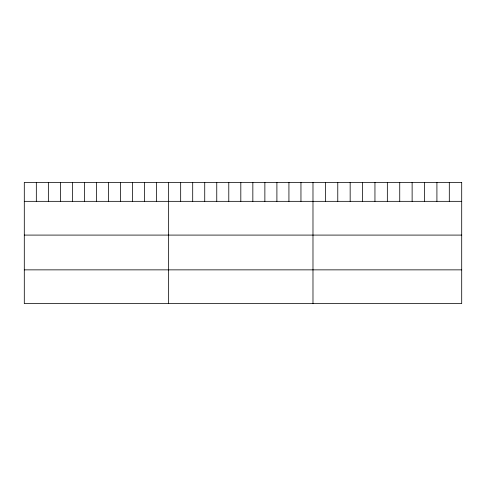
<?xml version="1.0" encoding="UTF-8"?>
<svg xmlns="http://www.w3.org/2000/svg" width="486" height="486" viewBox="0 0 486 486"><rect width="100%" height="100%" fill="white"/><g stroke="black" fill="none" stroke-linecap="round" stroke-linejoin="round"><path stroke-width="0.73" d="M24.3 201.338L461.7 201.338M24.3 235.09L461.7 235.09M24.3 269.858L461.7 269.858M449.307 182.39L449.307 201.338M436.914 182.39L436.914 201.338M424.521 182.39L424.521 201.338M412.128 182.39L412.128 201.338M399.735 182.39L399.735 201.338M387.342 182.39L387.342 201.338M374.949 182.39L374.949 201.338M362.556 182.39L362.556 201.338M350.163 182.39L350.163 201.338M337.77 182.39L337.77 201.338M325.377 182.39L325.377 201.338M312.984 182.39L312.984 303.61M300.956 182.39L300.956 201.338M288.927 182.39L288.927 201.338M276.899 182.39L276.899 201.338M264.87 182.39L264.87 201.338M252.841 182.39L252.841 201.338M240.813 182.39L240.813 201.338M228.785 182.39L228.785 201.338M216.756 182.39L216.756 201.338M204.728 182.39L204.728 201.338M192.699 182.39L192.699 201.338M180.671 182.39L180.671 201.338M168.642 182.39L168.642 303.61M156.614 182.39L156.614 201.338M144.585 182.39L144.585 201.338M132.556 182.39L132.556 201.338M120.528 182.39L120.528 201.338M108.499 182.39L108.499 201.338M96.471 182.39L96.471 201.338M84.443 182.39L84.443 201.338M72.414 182.39L72.414 201.338M60.386 182.39L60.386 201.338M48.357 182.39L48.357 201.338M36.328 182.39L36.328 201.338M461.7 182.39L24.3 182.39L24.3 303.61L461.7 303.61L461.7 182.39"/></g></svg>
